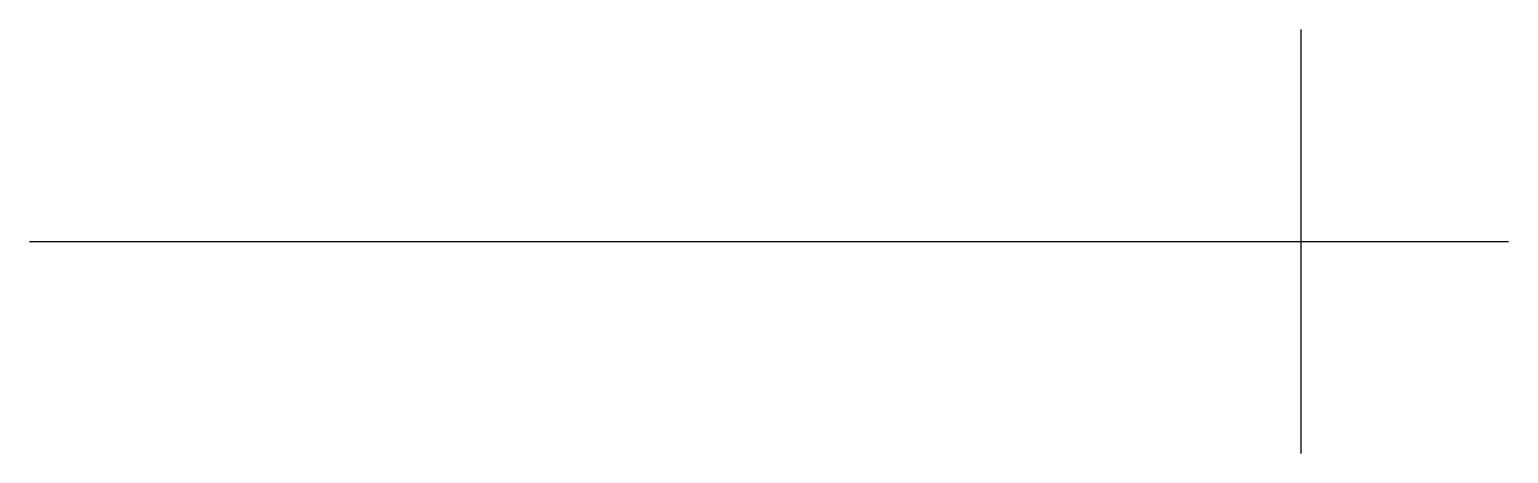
# Model space of a CAD drawing. Header units: metres. Extents: x -43326 to -42273, y -135811 to -135509.
import ezdxf

# ---------------------------------------------------------------- set-up
doc = ezdxf.new("R2010")
doc.units = ezdxf.units.M
doc.layers.add('DET1', color=1, linetype='Continuous')
doc.layers.add('G', color=3, linetype='Continuous')

msp = doc.modelspace()

# ---------------------------------------------------------------- linework, layer by layer
at = {"layer": 'DET1'}
msp.add_line((-42421.15, -135509.08), (-42421.15, -135811.27), dxfattribs=at)
at = {"layer": 'G'}
msp.add_line((-43326.1, -135660.18), (-42273.31, -135660.18), dxfattribs=at)

doc.saveas('drawing.dxf')
